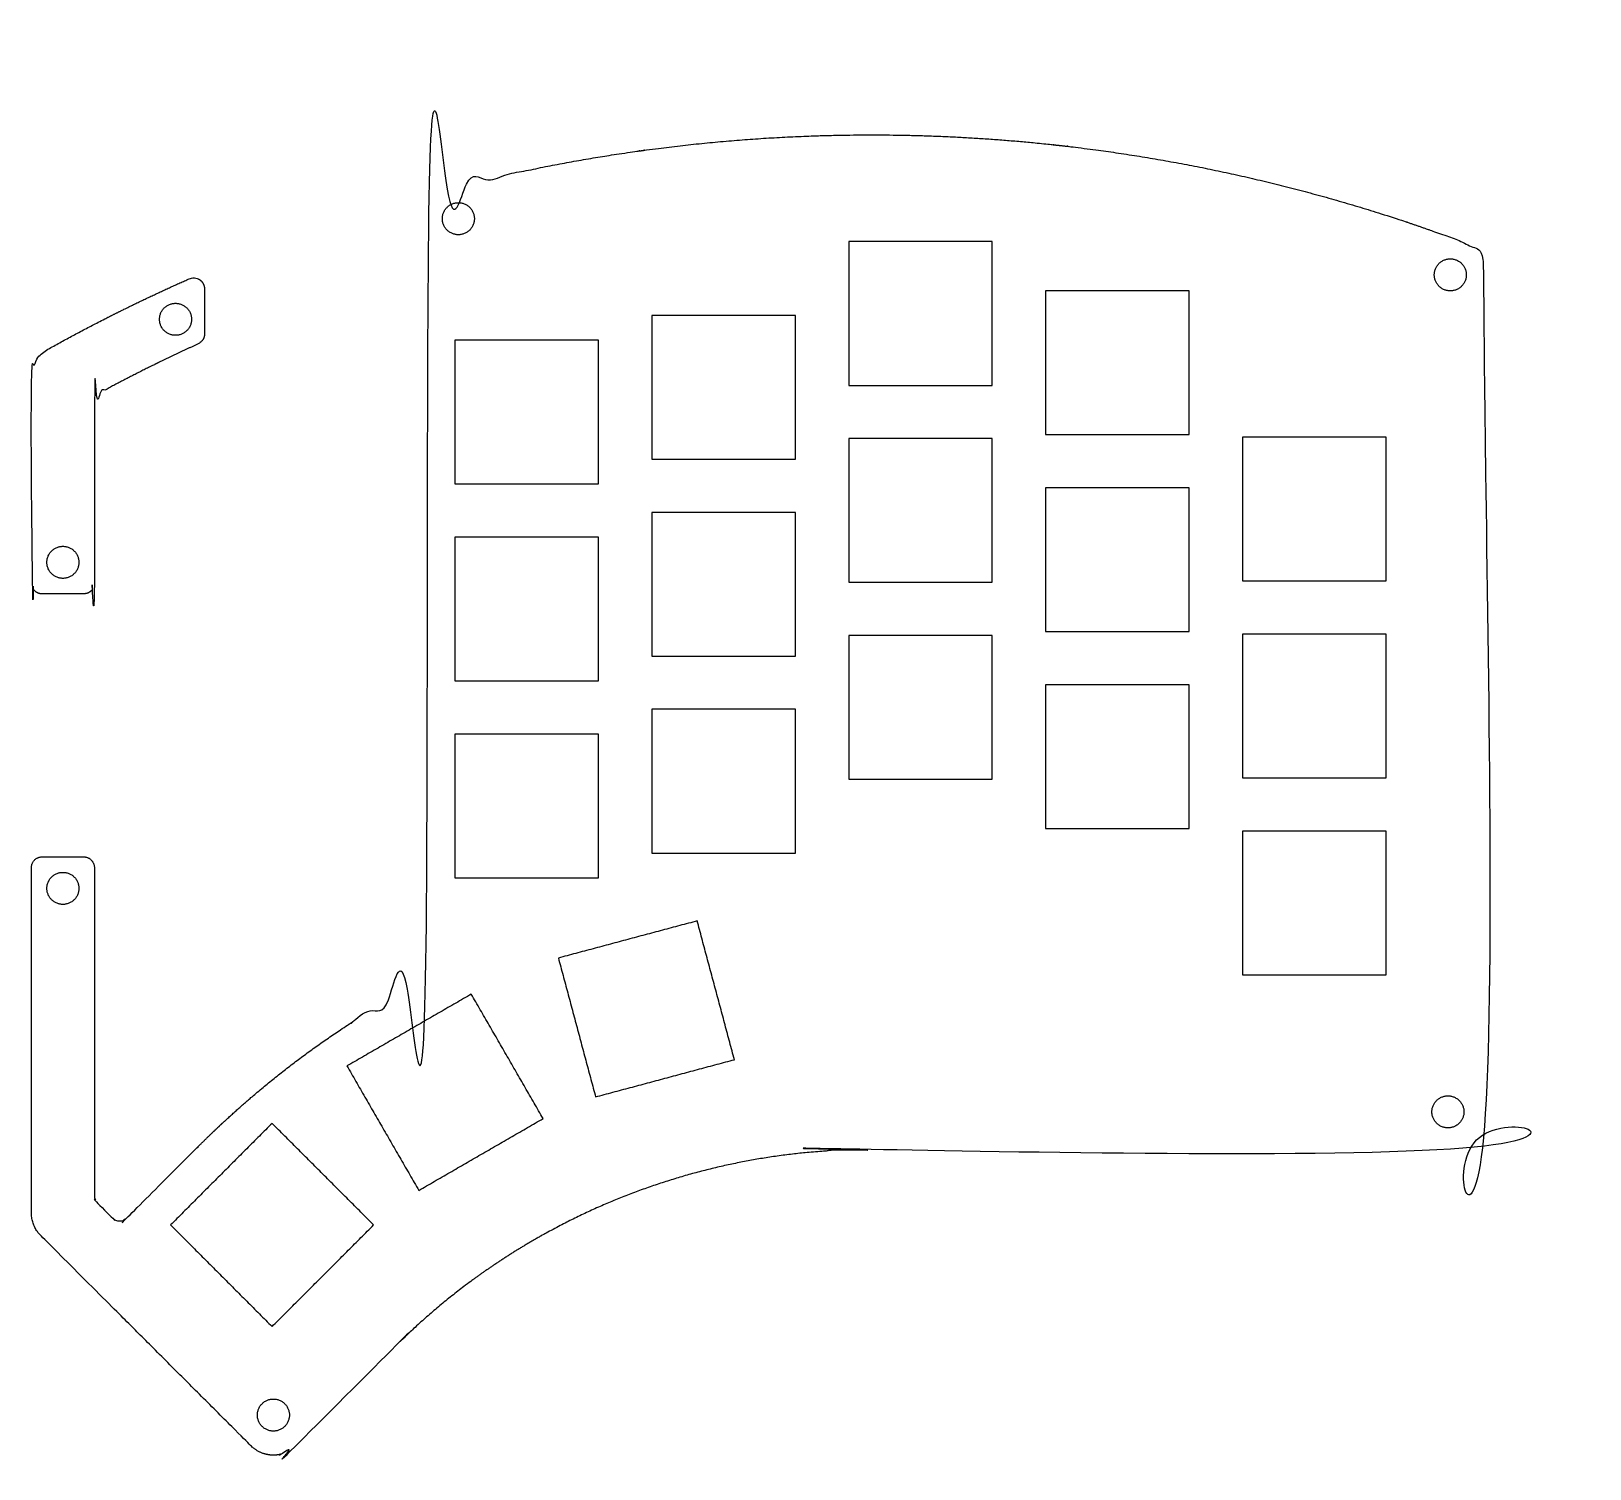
# Model space of a CAD drawing. Header units: millimetres. Extents: x -81 to 70, y 34 to 173.
import ezdxf

# ---------------------------------------------------------------- set-up
doc = ezdxf.new("R2010")
doc.units = ezdxf.units.MM
doc.header["$MEASUREMENT"] = 0
doc.layers.add('0.1mm kerf$Plate', color=18, linetype='Continuous', true_color=0x000000)

msp = doc.modelspace()

# ---------------------------------------------------------------- linework, layer by layer
at = {"layer": '0.1mm kerf$Plate'}
for points, weights, knots in [([(-75.18, 73.79), (-75.18, 69.55), (-75.18, 65.3), (-75.18, 63.03), (-75.18, 60.76), (-75.18, 60.37), (-74.9, 60.09), (-74.16, 59.34), (-73.42, 58.6), (-72.74, 57.93), (-72.07, 58.6), (-68.7, 61.97), (-65.34, 65.34), (-55.59, 75.09), (-43.42, 81.56), (-42.91, 81.83), (-42.91, 82.4), (-42.91, 119.63), (-42.91, 156.86), (-42.91, 157.67), (-42.13, 157.87), (-21.43, 163.4), (0, 163.4), (29.68, 163.4), (57.46, 152.96), (59.44, 152.22), (59.44, 150.11), (59.44, 109.2), (59.44, 68.3), (59.44, 65.25), (56.39, 65.25), (28.19, 65.25), (0, 65.25), (-27.03, 65.25), (-46.14, 46.14), (-50.92, 41.36), (-55.7, 36.58), (-57.86, 34.42), (-60.02, 36.58), (-70.2, 46.76), (-80.39, 56.94), (-81.14, 57.7), (-81.26, 58.77), (-81.28, 58.94), (-81.28, 59.1), (-81.28, 59.72), (-81.28, 60.34), (-81.28, 62.82), (-81.28, 65.3), (-81.28, 69.55), (-81.28, 73.79)], [0.974907251519, 0.974907251519, 0.974907251519, 0.974907251519, 1, 0.923879532511, 0.974907251519, 0.974907251519, 1, 0.707106781186, 1.13227142897, 1.13227142897, 1.13227142897, 1.09963257633, 1, 0.857283923659, 1.09138322922, 1.09138322922, 1, 0.793049672702, 1.0269471031, 1.06442575879, 1.12224713338, 1.0437254126, 1, 0.822086563222, 1, 1, 1, 0.707106781187, 1, 1, 0.974907180747, 0.900696908855, 0.974907251519, 0.974907251519, 1, 0.707106781187, 0.974907251519, 0.974907251519, 1, 0.9433018125, 1, 0.99852375052, 0.974907251519, 0.974907251519, 0.974907251519, 0.974907251519, 0.974907251519, 0.974907251519, 0.974907251519], [24.995918, 24.995918, 24.995918, 25.082539, 25.082539, 25.692873, 25.692873, 26.478272, 26.478272, 26.541827, 26.541827, 28.112623, 28.112623, 28.464749, 28.464749, 55.93165, 55.93165, 57.013302, 57.013302, 57.772676, 57.772676, 59.08267, 59.08267, 104.21936, 104.21936, 165.515214, 165.515214, 169.149596, 169.149596, 169.983951, 169.983951, 174.69634, 174.69634, 175.247807, 175.247807, 226.534293, 226.534293, 226.943522, 226.943522, 231.65591, 231.65591, 232.52754, 232.52754, 234.557673, 234.557673, 234.883735, 234.883735, 235.050734, 235.050734, 235.716735, 235.716735, 235.803357, 235.803357, 235.803357]), ([(-38.41, 155.29), (-38.41, 156.84), (-39.96, 156.84), (-41.51, 156.84), (-41.51, 155.29), (-41.51, 153.74), (-39.96, 153.74), (-38.41, 153.74), (-38.41, 155.29)], [1, 0.707106781187, 1, 0.707106781187, 1, 0.707106781187, 1, 0.707106781187, 1], [0, 0, 0, 2.513274, 2.513274, 5.026548, 5.026548, 7.539822, 7.539822, 10.053096, 10.053096, 10.053096]), ([(57.58, 149.86), (57.58, 151.41), (56.03, 151.41), (54.48, 151.41), (54.48, 149.86), (54.48, 148.31), (56.03, 148.31), (57.58, 148.31), (57.58, 149.86)], [1, 0.707106781187, 1, 0.707106781187, 1, 0.707106781187, 1, 0.707106781187, 1], [0, 0, 0, 2.513274, 2.513274, 5.026548, 5.026548, 7.539822, 7.539822, 10.053096, 10.053096, 10.053096]), ([(-80.23, 119), (-81.28, 119), (-81.28, 120.05), (-81.28, 130.01), (-81.28, 139.97), (-81.28, 141.76), (-79.72, 142.64), (-73.02, 146.38), (-66, 149.48), (-65.48, 149.71), (-65.01, 149.4), (-64.53, 149.08), (-64.53, 148.52)], [1, 0.707106781187, 0.974907251519, 0.974907251519, 1, 0.862514744999, 0.976341348201, 0.982743138269, 1, 0.879181668436, 1, 0.879181668436, 1], [23.874601, 23.874601, 23.874601, 25.445397, 25.445397, 25.648571, 25.648571, 28.832039, 28.832039, 43.749844, 43.749844, 44.743153, 44.743153, 45.736461, 45.736461, 45.736461]), ([(-65.78, 145.56), (-65.78, 147.11), (-67.33, 147.11), (-68.88, 147.11), (-68.88, 145.56), (-68.88, 144.01), (-67.33, 144.01), (-65.78, 144.01), (-65.78, 145.56)], [1, 0.707106781187, 1, 0.707106781187, 1, 0.707106781187, 1, 0.707106781187, 1], [0, 0, 0, 2.513274, 2.513274, 5.026548, 5.026548, 7.539822, 7.539822, 10.053096, 10.053096, 10.053096]), ([(-64.53, 144.13), (-64.53, 143.46), (-65.14, 143.18), (-69.99, 140.97), (-74.68, 138.44), (-74.91, 138.32), (-75.04, 138.09), (-75.11, 137.98), (-75.14, 137.86), (-75.18, 137.73), (-75.18, 137.61), (-75.18, 128.83), (-75.18, 120.05), (-75.18, 119), (-76.23, 119)], [1, 0.840874655374, 0.989329032361, 0.983298045296, 1, 0.964030248611, 1, 0.990966762463, 1, 0.990966762462, 0.974907251519, 0.974907251519, 1, 0.707106781187, 1], [5.139387, 5.139387, 5.139387, 6.283185, 6.283185, 17.048666, 17.048666, 17.586718, 17.586718, 17.855744, 17.855744, 18.12477, 18.12477, 18.303805, 18.303805, 19.874601, 19.874601, 19.874601]), ([(-76.68, 122.05), (-76.68, 123.6), (-78.23, 123.6), (-79.78, 123.6), (-79.78, 122.05), (-79.78, 120.5), (-78.23, 120.5), (-76.68, 120.5), (-76.68, 122.05)], [1, 0.707106781187, 1, 0.707106781187, 1, 0.707106781187, 1, 0.707106781187, 1], [0, 0, 0, 2.513274, 2.513274, 5.026548, 5.026548, 7.539822, 7.539822, 10.053096, 10.053096, 10.053096]), ([(-76.68, 90.51), (-76.68, 92.06), (-78.23, 92.06), (-79.78, 92.06), (-79.78, 90.51), (-79.78, 88.96), (-78.23, 88.96), (-76.68, 88.96), (-76.68, 90.51)], [1, 0.707106781187, 1, 0.707106781187, 1, 0.707106781187, 1, 0.707106781187, 1], [0, 0, 0, 2.513274, 2.513274, 5.026548, 5.026548, 7.539822, 7.539822, 10.053096, 10.053096, 10.053096]), ([(57.35, 68.89), (57.35, 70.44), (55.8, 70.44), (54.25, 70.44), (54.25, 68.89), (54.25, 67.34), (55.8, 67.34), (57.35, 67.34), (57.35, 68.89)], [1, 0.707106781187, 1, 0.707106781187, 1, 0.707106781187, 1, 0.707106781187, 1], [0, 0, 0, 2.513274, 2.513274, 5.026548, 5.026548, 7.539822, 7.539822, 10.053096, 10.053096, 10.053096]), ([(-56.31, 39.56), (-56.31, 41.11), (-57.86, 41.11), (-59.41, 41.11), (-59.41, 39.56), (-59.41, 38.01), (-57.86, 38.01), (-56.31, 38.01), (-56.31, 39.56)], [1, 0.707106781187, 1, 0.707106781187, 1, 0.707106781187, 1, 0.707106781187, 1], [0, 0, 0, 2.513274, 2.513274, 5.026548, 5.026548, 7.539822, 7.539822, 10.053096, 10.053096, 10.053096])]:
    msp.add_rational_spline(points, weights, degree=2, knots=knots, dxfattribs=at)
for points in [[(11.71, 153.07), (4.76, 153.07), (-2.19, 153.07)], [(-2.19, 153.07), (-2.19, 146.12), (-2.19, 139.17)], [(11.71, 139.17), (11.71, 146.12), (11.71, 153.07)], [(-64.53, 148.52), (-64.53, 146.32), (-64.53, 144.13)], [(30.76, 148.31), (23.81, 148.31), (16.86, 148.31)], [(16.86, 148.31), (16.86, 141.36), (16.86, 134.41)], [(30.76, 134.41), (30.76, 141.36), (30.76, 148.31)], [(-7.34, 145.93), (-14.29, 145.93), (-21.24, 145.93)], [(-21.24, 145.93), (-21.24, 138.97), (-21.24, 132.03)], [(-7.34, 132.03), (-7.34, 138.97), (-7.34, 145.93)], [(-26.39, 143.54), (-33.34, 143.54), (-40.29, 143.54)], [(-40.29, 143.54), (-40.29, 136.59), (-40.29, 129.64)], [(-26.39, 129.64), (-26.39, 136.59), (-26.39, 143.54)], [(-2.19, 139.17), (4.76, 139.17), (11.71, 139.17)], [(16.86, 134.41), (23.81, 134.41), (30.76, 134.41)], [(11.71, 134.02), (4.76, 134.02), (-2.19, 134.02)], [(-2.19, 134.02), (-2.19, 127.07), (-2.19, 120.12)], [(11.71, 120.12), (11.71, 127.07), (11.71, 134.02)], [(49.81, 134.16), (42.86, 134.16), (35.91, 134.16)], [(35.91, 134.16), (35.91, 127.21), (35.91, 120.26)], [(49.81, 134.16), (42.86, 134.16), (35.91, 134.16)], [(35.91, 134.16), (35.91, 127.21), (35.91, 120.26)], [(49.81, 120.26), (49.81, 127.21), (49.81, 134.16)], [(49.81, 120.26), (49.81, 127.21), (49.81, 134.16)], [(-21.24, 132.03), (-14.29, 132.03), (-7.34, 132.03)], [(-40.29, 129.64), (-33.34, 129.64), (-26.39, 129.64)], [(30.76, 129.26), (23.81, 129.26), (16.86, 129.26)], [(16.86, 129.26), (16.86, 122.31), (16.86, 115.36)], [(30.76, 115.36), (30.76, 122.31), (30.76, 129.26)], [(-7.34, 126.88), (-14.29, 126.88), (-21.24, 126.88)], [(-21.24, 126.88), (-21.24, 119.92), (-21.24, 112.97)], [(-7.34, 112.97), (-7.34, 119.92), (-7.34, 126.88)], [(-26.39, 124.49), (-33.34, 124.49), (-40.29, 124.49)], [(-40.29, 124.49), (-40.29, 117.54), (-40.29, 110.59)], [(-26.39, 110.59), (-26.39, 117.54), (-26.39, 124.49)], [(-2.19, 120.12), (4.76, 120.12), (11.71, 120.12)], [(35.91, 120.26), (42.86, 120.26), (49.81, 120.26)], [(35.91, 120.26), (42.86, 120.26), (49.81, 120.26)], [(-76.23, 119), (-78.23, 119), (-80.23, 119)], [(11.71, 114.97), (4.76, 114.97), (-2.19, 114.97)], [(-2.19, 114.97), (-2.19, 108.02), (-2.19, 101.07)], [(11.71, 101.07), (11.71, 108.02), (11.71, 114.97)], [(16.86, 115.36), (23.81, 115.36), (30.76, 115.36)], [(49.81, 115.11), (42.86, 115.11), (35.91, 115.11)], [(35.91, 115.11), (35.91, 108.16), (35.91, 101.21)], [(49.81, 101.21), (49.81, 108.16), (49.81, 115.11)], [(-21.24, 112.97), (-14.29, 112.97), (-7.34, 112.97)], [(-40.29, 110.59), (-33.34, 110.59), (-26.39, 110.59)], [(30.76, 110.21), (23.81, 110.21), (16.86, 110.21)], [(16.86, 110.21), (16.86, 103.26), (16.86, 96.31)], [(30.76, 96.31), (30.76, 103.26), (30.76, 110.21)], [(-7.34, 107.83), (-14.29, 107.83), (-21.24, 107.83)], [(-21.24, 107.83), (-21.24, 100.88), (-21.24, 93.93)], [(-7.34, 93.93), (-7.34, 100.88), (-7.34, 107.83)], [(-26.39, 105.44), (-33.34, 105.44), (-40.29, 105.44)], [(-40.29, 105.44), (-40.29, 98.49), (-40.29, 91.54)], [(-26.39, 91.54), (-26.39, 98.49), (-26.39, 105.44)], [(-2.19, 101.07), (4.76, 101.07), (11.71, 101.07)], [(35.91, 101.21), (42.86, 101.21), (49.81, 101.21)], [(16.86, 96.31), (23.81, 96.31), (30.76, 96.31)], [(49.81, 96.06), (42.86, 96.06), (35.91, 96.06)], [(35.91, 96.06), (35.91, 89.11), (35.91, 82.16)], [(49.81, 82.16), (49.81, 89.11), (49.81, 96.06)], [(-80.23, 93.56), (-78.23, 93.56), (-76.23, 93.56)], [(-21.24, 93.93), (-14.29, 93.93), (-7.34, 93.93)], [(-81.28, 73.79), (-81.28, 83.15), (-81.28, 92.51)], [(-75.18, 92.51), (-75.18, 83.15), (-75.18, 73.79)], [(-40.29, 91.54), (-33.34, 91.54), (-26.39, 91.54)], [(-16.85, 87.36), (-23.57, 85.57), (-30.28, 83.77)], [(-13.25, 73.94), (-15.05, 80.65), (-16.85, 87.36)], [(-30.28, 83.77), (-28.48, 77.05), (-26.68, 70.34)], [(35.91, 82.16), (42.86, 82.16), (49.81, 82.16)], [(-38.71, 80.28), (-44.73, 76.8), (-50.74, 73.33)], [(-31.76, 68.24), (-35.23, 74.26), (-38.71, 80.28)], [(-26.68, 70.34), (-19.97, 72.14), (-13.25, 73.94)], [(-50.74, 73.33), (-47.27, 67.31), (-43.79, 61.29)], [(-43.79, 61.29), (-37.78, 64.77), (-31.76, 68.24)], [(-57.99, 67.78), (-62.9, 62.87), (-67.81, 57.95)], [(-48.16, 57.95), (-53.07, 62.87), (-57.99, 67.78)], [(-67.81, 57.95), (-62.9, 53.04), (-57.99, 48.12)], [(-57.99, 48.12), (-53.07, 53.04), (-48.16, 57.95)]]:
    msp.add_open_spline(points, degree=2, dxfattribs=at)
for points in [[(-81.28, 92.51), (-81.28, 93.56), (-80.23, 93.56)], [(-76.23, 93.56), (-75.18, 93.56), (-75.18, 92.51)]]:
    msp.add_rational_spline(points, [1, 0.707106781187, 1], degree=2, dxfattribs=at)

doc.saveas('drawing.dxf')
